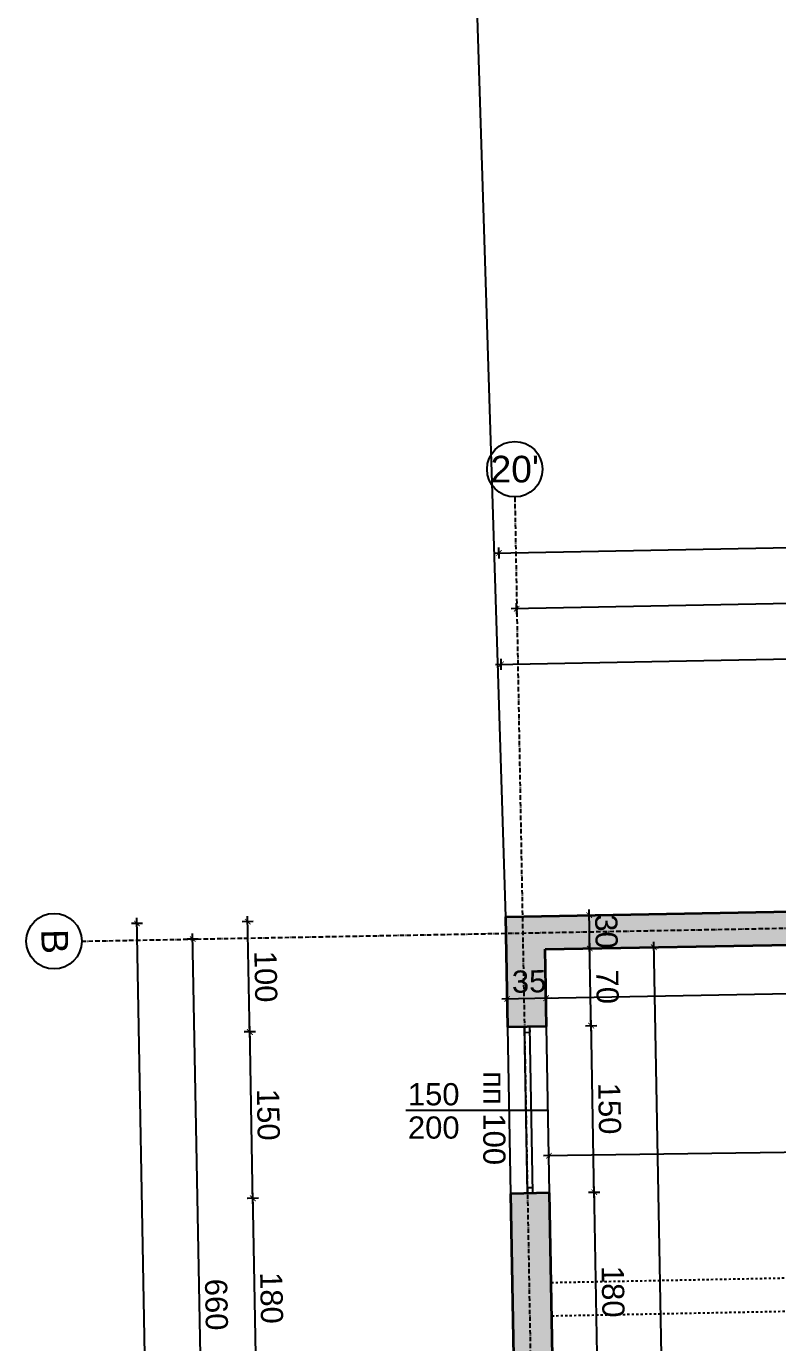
# Model space of a CAD drawing. Header units: inches. Extents: x -72385 to 39588, y -6525 to 66685.
# Drawn here: x -42133 to -41456, y 13448 to 14634 of the extents above; entities that cross this region are included whole.
import ezdxf

# ---------------------------------------------------------------- set-up
doc = ezdxf.new("R2010")
doc.units = ezdxf.units.IN
doc.header["$MEASUREMENT"] = 0
doc.linetypes.add('DashDot', pattern=[0.6, 0.4, -0.1, 0, -0.1])
doc.linetypes.add('Hidden', pattern=[0.4, 0.2, -0.2])
for name, color, linetype, lineweight in [('Изгледни линии', 253, 'Continuous', 25), ('Надписи коти външни', 252, 'Continuous', 25), ('Надписи коти вътрешни', 252, 'Continuous', 25), ('Надписи Оси', 252, 'Continuous', 25), ('Надписи прозорци', 252, 'Continuous', 25), ('Оси', 252, 'DashDot', 25), ('Прозорци', 251, 'Continuous', 25), ('Пунктир', 253, 'Hidden', 25), ('Разрезни линии', 7, 'Continuous', 35), ('Щрих стени', 254, 'Continuous', 25)]:
    doc.layers.add(name, color=color, linetype=linetype, lineweight=lineweight)
doc.styles.add('Arial Regular', font='arial.ttf')
doc.styles.get("Standard").update_dxf_attribs({"font": 'arial.ttf'})
doc.dimstyles.new('Annotative', dxfattribs={"dimscale": 0, "dimtxt": 20, "dimasz": 5, "dimexe": 5, "dimexo": 5, "dimgap": 5, "dimtad": 1, "dimdec": 0, "dimzin": 0, "dimdsep": 46, "dimtxsty": 'Standard', "dimblk": 'ARCHTICK', "dimcen": 5, "dimdle": 5, "dimadec": 0, "dimazin": 0, "dimtfac": 1, "dimtdec": 0, "dimtofl": 0, "dimtmove": 0, "dimatfit": 3, "dimldrblk": 'ARCHTICK', "dimfxl": 5, "dimfxlon": 1, "dimtolj": 1, "dimtzin": 0, "dimarcsym": 1})

# ---------------------------------------------------------------- blocks, each defined once
blk = doc.blocks.new('_ArchTick')
at = {"color": 0, "linetype": 'ByBlock', "const_width": 0.15}
blk.add_lwpolyline([(-0.5, -0.5), (0.5, 0.5)], dxfattribs=at)
blk = doc.blocks.new('*D3515')
at = {"layer": 'Defpoints', "color": 0, "ltscale": 50, "transparency": 16777216}
for p in [(-41661.4, 13583.3), (-41621.2, 13584), (-41658.1, 13403.3)]:
    blk.add_point(p, dxfattribs=at)
at = {"layer": 'Надписи коти вътрешни', "color": 0, "lineweight": -2, "ltscale": 50, "transparency": 16777216}
for p, q in [((-41626.2, 13583.9), (-41616.2, 13584.1)), ((-41617.8, 13399.1), (-41621.3, 13589)), ((-41622.9, 13404), (-41612.9, 13404.1))]:
    blk.add_line(p, q, dxfattribs=at)
at = {"layer": 'Надписи коти вътрешни', "color": 0, "lineweight": -2, "ltscale": 50, "transparency": 16777216, "xscale": 5, "yscale": 5, "zscale": 5}
for p, rotation in [((-41621.2, 13584), 91.043831995327), ((-41617.9, 13404), 271.043831995327)]:
    blk.add_blockref('_ArchTick', p, dxfattribs=dict(at, rotation=rotation))
at = {"layer": 'Надписи коти вътрешни', "color": 0, "ltscale": 50, "transparency": 16777216, "insert": (-41604.3, 13494.3), "char_height": 20, "attachment_point": 5, "rotation": 271.0438}
blk.add_mtext('\\A1;180', dxfattribs=at)
blk = doc.blocks.new('*D3516')
at = {"layer": 'Defpoints', "color": 0, "ltscale": 50, "transparency": 16777216}
for p in [(-41664.1, 13733.3), (-41623.9, 13734), (-41661.4, 13583.3)]:
    blk.add_point(p, dxfattribs=at)
at = {"layer": 'Надписи коти вътрешни', "color": 0, "lineweight": -2, "ltscale": 50, "transparency": 16777216}
for p, q in [((-41628.9, 13733.9), (-41618.9, 13734.1)), ((-41621.1, 13579), (-41624, 13739)), ((-41626.2, 13583.9), (-41616.2, 13584.1))]:
    blk.add_line(p, q, dxfattribs=at)
at = {"layer": 'Надписи коти вътрешни', "color": 0, "lineweight": -2, "ltscale": 50, "transparency": 16777216, "xscale": 5, "yscale": 5, "zscale": 5}
for p, rotation in [((-41623.9, 13734), 91.04383201255675), ((-41621.2, 13584), 271.0438320125568)]:
    blk.add_blockref('_ArchTick', p, dxfattribs=dict(at, rotation=rotation))
at = {"layer": 'Надписи коти вътрешни', "color": 0, "ltscale": 50, "transparency": 16777216, "insert": (-41607.4, 13659.3), "char_height": 20, "attachment_point": 5, "rotation": 271.0438}
blk.add_mtext('\\A1;150', dxfattribs=at)
blk = doc.blocks.new('*D3517')
at = {"layer": 'Defpoints', "color": 0, "ltscale": 50, "transparency": 16777216}
for p in [(-41665.4, 13802.8), (-41625.2, 13803.5), (-41664.1, 13733.3)]:
    blk.add_point(p, dxfattribs=at)
at = {"layer": 'Надписи коти вътрешни', "color": 0, "lineweight": -2, "ltscale": 50, "transparency": 16777216}
for p, q in [((-41623.8, 13729), (-41625.3, 13808.5)), ((-41630.2, 13803.4), (-41620.2, 13803.6)), ((-41628.9, 13733.9), (-41618.9, 13734.1))]:
    blk.add_line(p, q, dxfattribs=at)
at = {"layer": 'Надписи коти вътрешни', "color": 0, "lineweight": -2, "ltscale": 50, "transparency": 16777216, "xscale": 5, "yscale": 5, "zscale": 5}
for p, rotation in [((-41625.2, 13803.5), 91.04383199533098), ((-41623.9, 13734), 271.043831995331)]:
    blk.add_blockref('_ArchTick', p, dxfattribs=dict(at, rotation=rotation))
at = {"layer": 'Надписи коти вътрешни', "color": 0, "ltscale": 50, "transparency": 16777216, "insert": (-41609.4, 13769), "char_height": 20, "attachment_point": 5, "rotation": 271.0438}
blk.add_mtext('\\A1;70', dxfattribs=at)
blk = doc.blocks.new('*D3522')
at = {"layer": 'Defpoints', "color": 0, "ltscale": 50, "transparency": 16777216}
for p in [(-41662, 13616.8), (-41118, 13617.9), (-41661.9, 13610.3)]:
    blk.add_point(p, dxfattribs=at)
at = {"layer": 'Надписи коти вътрешни', "color": 0, "lineweight": -2, "ltscale": 50, "transparency": 16777216}
for p, q in [((-41118.1, 13622.9), (-41118.1, 13629.3)), ((-41113.1, 13624.4), (-41667, 13616.7)), ((-41661.9, 13615.3), (-41662, 13621.8))]:
    blk.add_line(p, q, dxfattribs=at)
at = {"layer": 'Надписи коти вътрешни', "color": 0, "lineweight": -2, "ltscale": 50, "transparency": 16777216, "xscale": 5, "yscale": 5, "zscale": 5}
for p, rotation in [((-41118.1, 13624.3), 0.7926589068166212), ((-41662, 13616.8), 180.7926589068166)]:
    blk.add_blockref('_ArchTick', p, dxfattribs=dict(at, rotation=rotation))
at = {"layer": 'Надписи коти вътрешни', "color": 0, "ltscale": 50, "transparency": 16777216, "insert": (-41390.2, 13635.7), "char_height": 20, "attachment_point": 5, "rotation": 0.7927}
blk.add_mtext('\\A1;544', dxfattribs=at)
blk = doc.blocks.new('*D3523')
at = {"layer": 'Defpoints', "color": 0, "ltscale": 50, "transparency": 16777216}
for p in [(-41567.4, 13804.6), (-41665.6, 13802.8), (-41648.1, 12853.4)]:
    blk.add_point(p, dxfattribs=at)
at = {"layer": 'Надписи коти вътрешни', "color": 0, "lineweight": -2, "ltscale": 50, "transparency": 16777216}
for p, q in [((-41572.4, 13804.5), (-41562.4, 13804.7)), ((-41549.8, 12850.2), (-41567.5, 13809.6)), ((-41554.9, 12855.1), (-41544.9, 12855.3))]:
    blk.add_line(p, q, dxfattribs=at)
at = {"layer": 'Надписи коти вътрешни', "color": 0, "lineweight": -2, "ltscale": 50, "transparency": 16777216, "xscale": 5, "yscale": 5, "zscale": 5}
for p, rotation in [((-41567.4, 13804.6), 91.05595678631344), ((-41549.9, 12855.2), 271.0559567863135)]:
    blk.add_blockref('_ArchTick', p, dxfattribs=dict(at, rotation=rotation))
at = {"layer": 'Надписи коти вътрешни', "color": 0, "ltscale": 50, "transparency": 16777216, "insert": (-41543.4, 13330.2), "char_height": 20, "attachment_point": 5, "rotation": 271.056}
blk.add_mtext('\\A1;950', dxfattribs=at)
blk = doc.blocks.new('*D7567')
at = {"layer": 'Defpoints', "color": 0, "ltscale": 50, "transparency": 16777216}
for p in [(-41096.8, 13813.3), (-41665.4, 13802.8), (-41096, 13769.3)]:
    blk.add_point(p, dxfattribs=at)
at = {"layer": 'Надписи коти вътрешни', "color": 0, "lineweight": -2, "ltscale": 50, "transparency": 16777216}
for p, q in [((-41669.6, 13758.7), (-41091, 13769.4)), ((-41096.1, 13774.3), (-41095.9, 13764.3)), ((-41664.7, 13763.7), (-41664.5, 13753.7))]:
    blk.add_line(p, q, dxfattribs=at)
at = {"layer": 'Надписи коти вътрешни', "color": 0, "lineweight": -2, "ltscale": 50, "transparency": 16777216, "xscale": 5, "yscale": 5, "zscale": 5}
for p, rotation in [((-41096, 13769.3), 1.062315361866213), ((-41664.6, 13758.7), 181.0623153618662)]:
    blk.add_blockref('_ArchTick', p, dxfattribs=dict(at, rotation=rotation))
at = {"layer": 'Надписи коти вътрешни', "color": 0, "ltscale": 50, "transparency": 16777216, "insert": (-41380.6, 13779.2), "char_height": 20, "attachment_point": 5, "rotation": 1.0623}
blk.add_mtext('\\A1;569', dxfattribs=at)
blk = doc.blocks.new('*D6604')
at = {"layer": 'Defpoints', "color": 0, "ltscale": 50, "transparency": 16777216}
for p in [(-41696.4, 13582.6), (-41928.9, 13578.4), (-41693.1, 13402.7)]:
    blk.add_point(p, dxfattribs=at)
at = {"layer": 'Надписи коти външни', "color": 0, "lineweight": -2, "ltscale": 50, "transparency": 16777216}
for p, q in [((-41925.5, 13393.4), (-41929, 13583.4)), ((-41923.9, 13578.5), (-41933.9, 13578.3)), ((-41920.6, 13398.5), (-41930.6, 13398.4))]:
    blk.add_line(p, q, dxfattribs=at)
at = {"layer": 'Надписи коти външни', "color": 0, "lineweight": -2, "ltscale": 50, "transparency": 16777216, "xscale": 5, "yscale": 5, "zscale": 5}
for p, rotation in [((-41928.9, 13578.4), 91.04383199532685), ((-41925.6, 13398.4), 271.0438319953269)]:
    blk.add_blockref('_ArchTick', p, dxfattribs=dict(at, rotation=rotation))
at = {"layer": 'Надписи коти външни', "color": 0, "ltscale": 50, "transparency": 16777216, "insert": (-41912.1, 13488.7), "char_height": 20, "attachment_point": 5, "rotation": 271.0438}
blk.add_mtext('\\A1;180', dxfattribs=at)
blk = doc.blocks.new('*D6605')
at = {"layer": 'Defpoints', "color": 0, "ltscale": 50, "transparency": 16777216}
for p in [(-41931.6, 13728.4), (-41699.1, 13732.6), (-41696.4, 13582.6)]:
    blk.add_point(p, dxfattribs=at)
at = {"layer": 'Надписи коти външни', "color": 0, "lineweight": -2, "ltscale": 50, "transparency": 16777216}
for p, q in [((-41928.8, 13573.4), (-41931.7, 13733.4)), ((-41926.6, 13728.5), (-41936.6, 13728.3)), ((-41923.8, 13578.5), (-41933.8, 13578.3))]:
    blk.add_line(p, q, dxfattribs=at)
at = {"layer": 'Надписи коти външни', "color": 0, "lineweight": -2, "ltscale": 50, "transparency": 16777216, "xscale": 5, "yscale": 5, "zscale": 5}
for p, rotation in [((-41931.6, 13728.4), 91.0438319780972), ((-41928.8, 13578.4), 271.0438319780972)]:
    blk.add_blockref('_ArchTick', p, dxfattribs=dict(at, rotation=rotation))
at = {"layer": 'Надписи коти външни', "color": 0, "ltscale": 50, "transparency": 16777216, "insert": (-41915, 13653.7), "char_height": 20, "attachment_point": 5, "rotation": 271.0438}
blk.add_mtext('\\A1;150', dxfattribs=at)
blk = doc.blocks.new('*D6642')
at = {"layer": 'Defpoints', "color": 0, "ltscale": 10, "transparency": 16777216}
for p in [(-37724.1, 14233.4), (-37718.1, 13906), (-41700.9, 13832.4)]:
    blk.add_point(p, dxfattribs=at)
at = {"layer": 'Надписи коти външни', "color": 0, "lineweight": -2, "ltscale": 10, "transparency": 16777216}
for p, q in [((-41712, 14159.8), (-37719.1, 14233.5)), ((-37724, 14228.4), (-37724.2, 14238.4)), ((-41706.9, 14154.9), (-41707.1, 14164.9))]:
    blk.add_line(p, q, dxfattribs=at)
at = {"layer": 'Надписи коти външни', "color": 0, "lineweight": -2, "ltscale": 10, "transparency": 16777216, "xscale": 5, "yscale": 5, "zscale": 5}
for p, rotation in [((-37724.1, 14233.4), 1.057992998769279), ((-41707, 14159.9), 181.0579929987693)]:
    blk.add_blockref('_ArchTick', p, dxfattribs=dict(at, rotation=rotation))
at = {"layer": 'Надписи коти външни', "color": 0, "ltscale": 10, "transparency": 16777216, "insert": (-39715.8, 14211.9), "char_height": 20, "attachment_point": 5, "rotation": 1.058}
blk.add_mtext('\\A1;3980', dxfattribs=at)
blk = doc.blocks.new('*D6657')
at = {"layer": 'Defpoints', "color": 0, "ltscale": 10, "transparency": 16777216}
for p in [(-41685.9, 13817.4), (-41983.1, 13811.9), (-41673.6, 13158.3)]:
    blk.add_point(p, dxfattribs=at)
at = {"layer": 'Надписи коти външни', "color": 0, "lineweight": -2, "ltscale": 10, "transparency": 16777216}
for p, q in [((-41970.8, 13147.8), (-41983.2, 13816.9)), ((-41978.1, 13812), (-41988.1, 13811.8)), ((-41965.9, 13152.9), (-41975.9, 13152.7))]:
    blk.add_line(p, q, dxfattribs=at)
at = {"layer": 'Надписи коти външни', "color": 0, "lineweight": -2, "ltscale": 10, "transparency": 16777216, "xscale": 5, "yscale": 5, "zscale": 5}
for p, rotation in [((-41983.1, 13811.9), 91.06231536185935), ((-41970.9, 13152.8), 271.0623153618594)]:
    blk.add_blockref('_ArchTick', p, dxfattribs=dict(at, rotation=rotation))
at = {"layer": 'Надписи коти външни', "color": 0, "ltscale": 10, "transparency": 16777216, "insert": (-41961.8, 13482.7), "char_height": 20, "attachment_point": 5, "rotation": 271.0623}
blk.add_mtext('\\A1;660', dxfattribs=at)
blk = doc.blocks.new('*D6663')
at = {"layer": 'Defpoints', "color": 0, "ltscale": 10, "transparency": 16777216}
for p in [(-41700.9, 13832.1), (-41933.5, 13827.7), (-41699, 13732.6)]:
    blk.add_point(p, dxfattribs=at)
at = {"layer": 'Надписи коти външни', "color": 0, "lineweight": -2, "ltscale": 10, "transparency": 16777216}
for p, q in [((-41931.5, 13723.2), (-41933.6, 13832.7)), ((-41928.5, 13827.8), (-41938.5, 13827.6)), ((-41926.6, 13728.3), (-41936.6, 13728.1))]:
    blk.add_line(p, q, dxfattribs=at)
at = {"layer": 'Надписи коти външни', "color": 0, "lineweight": -2, "ltscale": 10, "transparency": 16777216, "xscale": 5, "yscale": 5, "zscale": 5}
for p, rotation in [((-41933.5, 13827.7), 91.09638607656368), ((-41931.6, 13728.2), 271.0963860765636)]:
    blk.add_blockref('_ArchTick', p, dxfattribs=dict(at, rotation=rotation))
at = {"layer": 'Надписи коти външни', "color": 0, "ltscale": 10, "transparency": 16777216, "insert": (-41917.3, 13778.2), "char_height": 20, "attachment_point": 5, "rotation": 271.0964}
blk.add_mtext('\\A1;100', dxfattribs=at)
blk = doc.blocks.new('*D6664')
at = {"layer": 'Defpoints', "color": 0, "ltscale": 10, "transparency": 16777216}
for p in [(-41701.3, 13832.1), (-42033.4, 13826), (-41682.5, 12822.6)]:
    blk.add_point(p, dxfattribs=at)
at = {"layer": 'Надписи коти външни', "color": 0, "lineweight": -2, "ltscale": 10, "transparency": 16777216}
for p, q in [((-42014.6, 12811.4), (-42033.5, 13831)), ((-42028.4, 13826.1), (-42038.4, 13825.9)), ((-42009.7, 12816.5), (-42019.7, 12816.3))]:
    blk.add_line(p, q, dxfattribs=at)
at = {"layer": 'Надписи коти външни', "color": 0, "lineweight": -2, "ltscale": 10, "transparency": 16777216, "xscale": 5, "yscale": 5, "zscale": 5}
for p, rotation in [((-42033.4, 13826), 91.06231536185975), ((-42014.7, 12816.4), 271.0623153618598)]:
    blk.add_blockref('_ArchTick', p, dxfattribs=dict(at, rotation=rotation))
at = {"layer": 'Надписи коти външни', "color": 0, "ltscale": 10, "transparency": 16777216, "insert": (-42008.8, 13321.5), "char_height": 20, "attachment_point": 5, "rotation": 271.0623}
blk.add_mtext('\\A1;1010', dxfattribs=at)
blk = doc.blocks.new('*D6669')
at = {"layer": 'Defpoints', "color": 0, "ltscale": 10, "transparency": 16777216}
for p in [(-40961.6, 14073.4), (-40957.4, 13845.9), (-41700.9, 13832.1)]:
    blk.add_point(p, dxfattribs=at)
at = {"layer": 'Надписи коти външни', "color": 0, "lineweight": -2, "ltscale": 10, "transparency": 16777216}
for p, q in [((-40961.5, 14068.4), (-40961.7, 14078.4)), ((-41710.1, 14059.5), (-40956.6, 14073.5)), ((-41705, 14054.6), (-41705.2, 14064.6))]:
    blk.add_line(p, q, dxfattribs=at)
at = {"layer": 'Надписи коти външни', "color": 0, "lineweight": -2, "ltscale": 10, "transparency": 16777216, "xscale": 5, "yscale": 5, "zscale": 5}
for p, rotation in [((-40961.6, 14073.4), 1.062315361859025), ((-41705.1, 14059.6), 181.062315361859)]:
    blk.add_blockref('_ArchTick', p, dxfattribs=dict(at, rotation=rotation))
at = {"layer": 'Надписи коти външни', "color": 0, "ltscale": 10, "transparency": 16777216, "insert": (-41333.6, 14081.7), "char_height": 20, "attachment_point": 5, "rotation": 1.0623}
blk.add_mtext('\\A1;740', dxfattribs=at)
blk = doc.blocks.new('*D6671')
at = {"layer": 'Defpoints', "color": 0, "ltscale": 10, "transparency": 16777216}
for p in [(-41691.1, 14109.6), (-41080.8, 13828.4), (-41685.7, 13817.1)]:
    blk.add_point(p, dxfattribs=at)
at = {"layer": 'Надписи коти външни', "color": 0, "lineweight": -2, "ltscale": 10, "transparency": 16777216}
for p, q in [((-41086.1, 14115.9), (-41086.3, 14125.9)), ((-41081.2, 14121), (-41696.1, 14109.5)), ((-41691, 14104.6), (-41691.2, 14114.6))]:
    blk.add_line(p, q, dxfattribs=at)
at = {"layer": 'Надписи коти външни', "color": 0, "lineweight": -2, "ltscale": 10, "transparency": 16777216, "xscale": 5, "yscale": 5, "zscale": 5}
for p, rotation in [((-41086.2, 14120.9), 1.070173254530777), ((-41691.1, 14109.6), 181.0701732545307)]:
    blk.add_blockref('_ArchTick', p, dxfattribs=dict(at, rotation=rotation))
at = {"layer": 'Надписи коти външни', "color": 0, "ltscale": 10, "transparency": 16777216, "insert": (-41389, 14130.4), "char_height": 20, "attachment_point": 5, "rotation": 1.0702}
blk.add_mtext('\\A1;605', dxfattribs=at)
blk = doc.blocks.new('*D7568')
at = {"layer": 'Defpoints', "color": 0, "ltscale": 10, "transparency": 16777216}
for p in [(-41700, 13780.8), (-41665, 13781.4), (-41699.6, 13758.1)]:
    blk.add_point(p, dxfattribs=at)
at = {"layer": 'Надписи коти вътрешни', "color": 0, "lineweight": -2, "ltscale": 10, "transparency": 16777216}
for p, q in [((-41659.6, 13758.8), (-41704.6, 13758)), ((-41699.7, 13763.1), (-41699.5, 13753.1)), ((-41664.7, 13763.7), (-41664.5, 13753.7))]:
    blk.add_line(p, q, dxfattribs=at)
at = {"layer": 'Надписи коти вътрешни', "color": 0, "lineweight": -2, "ltscale": 10, "transparency": 16777216, "xscale": 5, "yscale": 5, "zscale": 5}
for p, rotation in [((-41699.6, 13758.1), 181.0438319953328), ((-41664.6, 13758.7), 1.043831995332747)]:
    blk.add_blockref('_ArchTick', p, dxfattribs=dict(at, rotation=rotation))
at = {"layer": 'Надписи коти вътрешни', "color": 0, "ltscale": 10, "transparency": 16777216, "insert": (-41679.9, 13773.7), "char_height": 20, "attachment_point": 5, "rotation": 1.0438}
blk.add_mtext('\\A1;35', dxfattribs=at)
blk = doc.blocks.new('*D7569')
at = {"layer": 'Defpoints', "color": 0, "ltscale": 10, "transparency": 16777216}
for p in [(-41665.9, 13832.8), (-41625.7, 13833.5), (-41665.4, 13802.8)]:
    blk.add_point(p, dxfattribs=at)
at = {"layer": 'Надписи коти вътрешни', "color": 0, "lineweight": -2, "ltscale": 10, "transparency": 16777216}
for p, q in [((-41630.7, 13833.4), (-41620.8, 13833.6)), ((-41625.1, 13798.5), (-41625.8, 13838.5)), ((-41630.2, 13803.5), (-41620.2, 13803.6))]:
    blk.add_line(p, q, dxfattribs=at)
at = {"layer": 'Надписи коти вътрешни', "color": 0, "lineweight": -2, "ltscale": 10, "transparency": 16777216, "xscale": 5, "yscale": 5, "zscale": 5}
for p, rotation in [((-41625.7, 13833.5), 91.0623153618539), ((-41625.2, 13803.5), 271.0623153618539)]:
    blk.add_blockref('_ArchTick', p, dxfattribs=dict(at, rotation=rotation))
at = {"layer": 'Надписи коти вътрешни', "color": 0, "ltscale": 10, "transparency": 16777216, "insert": (-41610.3, 13818.8), "char_height": 20, "attachment_point": 5, "rotation": 271.0623}
blk.add_mtext('\\A1;30', dxfattribs=at)

msp = doc.modelspace()

# ---------------------------------------------------------------- hatches: boundary and pattern name
at = {"layer": 'Щрих стени', "ltscale": 10}
h = msp.add_hatch(color=256, dxfattribs=at)
h.dxf.hatch_style = 1
h.paths.add_polyline_path([(-40957.4, 13845.9), (-41700.9, 13832.1), (-41699.1, 13732.6), (-41664.1, 13733.3), (-41665.4, 13802.8), (-41096.8, 13813.3), (-41095, 13723.3), (-41065, 13723.9), (-41066.8, 13813.9), (-40956.8, 13815.9)])
h.paths.add_polyline_path([(-41063.1, 13623.9), (-41093.1, 13623.3), (-41093, 13618.3), (-41118, 13617.9), (-41116, 13517.9), (-41091, 13518.4), (-41084.1, 13163.4), (-41114.1, 13162.9), (-41112.7, 13092.9), (-41082.7, 13093.4), (-41082, 13056.8), (-41052, 13057.3), (-41053.5, 13133.6), (-40989, 13134.6), (-40989.5, 13164.8), (-41029.1, 13164.2), (-41029.6, 13189.2), (-41054.6, 13188.7)])
h.paths.add_polyline_path([(-41661.4, 13583.3), (-41696.4, 13582.6), (-41693.1, 13402.7), (-41658.1, 13403.3)])
h.paths.add_polyline_path([(-41655.4, 13253.3), (-41690.4, 13252.7), (-41687.4, 13087.7), (-41652.4, 13088.4)])
h.paths.add_polyline_path([(-41050.1, 12957.4), (-41080.1, 12956.8), (-41078.3, 12866.7), (-41648.1, 12853.4), (-41649.6, 12938.4), (-41684.6, 12937.8), (-41682.5, 12822.6), (-40957.7, 12839.5), (-40958.4, 12869.5), (-41048.3, 12867.4)])
h.paths.add_polyline_path([(-40683.4, 12875.9), (-40808.4, 12873), (-40807.7, 12843), (-40682.7, 12845.9)])
h.paths.add_polyline_path([(-40672, 13170.2), (-40767, 13168.6), (-40771.8, 13488.5), (-40759.3, 13488.7), (-40759.8, 13518.7), (-40772.3, 13518.5), (-40776.9, 13819.3), (-40654.8, 13821.5), (-40655.4, 13851.5), (-40897.4, 13847), (-40896.8, 13817), (-40794.4, 13819), (-40784.5, 13168.3), (-40889.5, 13166.5), (-40889, 13136.1), (-40671.5, 13139.4)])
h.paths.add_polyline_path([(-40439.4, 13825.5), (-40409.9, 13826.1), (-40410.4, 13856.1), (-40505.4, 13854.3), (-40504.9, 13824.3), (-40481.9, 13824.7), (-40475.6, 13408.5), (-40433.1, 13409.1)])
h.paths.add_polyline_path([(-40431.6, 13309.1), (-40474.1, 13308.5), (-40474, 13303.5), (-40499, 13303.1), (-40497, 13173.1), (-40572, 13171.8), (-40571.6, 13140.9), (-39910.3, 13151), (-39910.8, 13182.9), (-40429.5, 13174.2)])
h.paths.add_polyline_path([(-40408.8, 12896), (-40455.2, 12895), (-40454.8, 12881.2), (-40533.5, 12879.4), (-40532.8, 12849.4), (-40407.8, 12852.3)])
h.paths.add_polyline_path([(-40133.9, 12902), (-40258.9, 12899.3), (-40257.8, 12855.8), (-40132.9, 12858.7)])

# ---------------------------------------------------------------- linework, layer by layer
at = {"layer": 'Изгледни линии', "ltscale": 50}
for p, q in [((-41700.9, 13832.1), (-41741.9, 15142.7)), ((-41661.4, 13583.3), (-41664.1, 13733.3)), ((-41696.4, 13582.6), (-41699.1, 13732.6))]:
    msp.add_line(p, q, dxfattribs=at)
at = {"layer": 'Надписи Оси', "ltscale": 50}
for centre in [(-41692.8, 14235.3), (-42108.1, 13810.1)]:
    msp.add_circle(centre, 25, dxfattribs=at)
at = {"layer": 'Надписи прозорци', "ltscale": 50}
msp.add_line((-41662.7, 13657.6), (-41790.9, 13657.6), dxfattribs=at)
at = {"layer": 'Оси', "ltscale": 10}
for p, q in [((-41692.8, 14209.9), (-41660.5, 12438)), ((-42083.1, 13810.1), (-37346.4, 13897.9))]:
    msp.add_line(p, q, dxfattribs=at)
at = {"layer": 'Прозорци', "ltscale": 50}
for p, q in [((-41681.4, 13582.9), (-41684.1, 13732.9)), ((-41676.4, 13583), (-41679.1, 13733))]:
    msp.add_line(p, q, dxfattribs=at)
for points in [[(-41679, 13728), (-41679.1, 13733), (-41684.1, 13732.9), (-41684, 13727.9), (-41679, 13728)], [(-41676.4, 13583), (-41676.5, 13588), (-41681.5, 13587.9), (-41681.4, 13582.9), (-41676.4, 13583)]]:
    msp.add_lwpolyline(points, dxfattribs=at)
at = {"layer": 'Пунктир', "ltscale": 10}
for p, q in [((-41659.9, 13502.6), (-41090.9, 13513.7)), ((-41659.4, 13472.6), (-41090.4, 13483.7))]:
    msp.add_line(p, q, dxfattribs=at)
at = {"layer": 'Разрезни линии', "ltscale": 50}
for p, q in [((-41700.9, 13832.1), (-40957.4, 13845.9)), ((-41699.1, 13732.6), (-41700.9, 13832.1)), ((-41665.4, 13802.8), (-41096.8, 13813.3)), ((-41664.1, 13733.3), (-41665.4, 13802.8)), ((-41664.1, 13733.3), (-41699.1, 13732.6)), ((-41661.4, 13583.3), (-41696.4, 13582.6)), ((-41693.1, 13402.7), (-41696.4, 13582.6)), ((-41658.1, 13403.3), (-41661.4, 13583.3))]:
    msp.add_line(p, q, dxfattribs=at)

# ---------------------------------------------------------------- texts
at = {"layer": 'Надписи Оси', "ltscale": 100, "insert": (-41706.4, 14247.4), "char_height": 24, "width": 27.213, "attachment_point": 1, "style": 'Arial Regular'}
msp.add_mtext("\\pxqc;20'", dxfattribs=at)
at = {"layer": 'Надписи Оси', "ltscale": 100, "insert": (-42095.7, 13823.7), "char_height": 24, "width": 27.213, "attachment_point": 1, "rotation": 271.3763, "style": 'Arial Regular'}
msp.add_mtext('\\pxqc;В', dxfattribs=at)
at = {"layer": 'Надписи прозорци', "ltscale": 100, "insert": (-41701.2, 13693), "char_height": 20, "width": 180.489, "attachment_point": 1, "rotation": 270, "style": 'Arial Regular'}
msp.add_mtext('пп 100', dxfattribs=at)
at = {"layer": 'Надписи прозорци', "ltscale": 100, "char_height": 20, "width": 180.489, "attachment_point": 3, "style": 'Arial Regular'}
for s, insert in [('150', (-41742.6, 13682.2)), ('200', (-41742.5, 13652.2))]:
    msp.add_mtext(s, dxfattribs=dict(at, insert=insert))

# ---------------------------------------------------------------- dimensions: what is measured, and where the dimension line sits
at = {"layer": 'Надписи коти външни', "ltscale": 10}
for p1, p2, distance, text, picture, middle in [((-41700.9, 13832.4), (-37718.1, 13906), 327.5, '3980', '*D6642', (-39715.8, 14211.9)), ((-41700.9, 13832.1), (-40957.4, 13845.9), 227.5, '740', '*D6669', (-41333.6, 14081.7)), ((-41673.6, 13158.3), (-41685.9, 13817.4), 297.3, '660', '*D6657', (-41961.8, 13482.7))]:
    dim = msp.add_aligned_dim(p1=p1, p2=p2, distance=distance, text=text, dimstyle='Annotative', override={"dimscale": 0, "dimtix": 0, "dimtofl": 0, "dimtmove": 0, "dimatfit": 3}, dxfattribs=at)
    dim.commit()
    dim.dimension.update_dxf_attribs({"geometry": picture, "text_midpoint": middle})
for p1, p2, distance, picture, middle in [((-41080.8, 13828.4), (-41685.7, 13817.1), -292.5, '*D6671', (-41389, 14130.4)), ((-41682.5, 12822.6), (-41701.3, 13832.1), 332.2, '*D6664', (-42008.8, 13321.5)), ((-41699, 13732.6), (-41700.9, 13832.1), 232.6, '*D6663', (-41917.3, 13778.2))]:
    dim = msp.add_aligned_dim(p1=p1, p2=p2, distance=distance, dimstyle='Annotative', override={"dimscale": 0, "dimtix": 0, "dimtofl": 0, "dimtmove": 0, "dimatfit": 3}, dxfattribs=at)
    dim.commit()
    dim.dimension.update_dxf_attribs({"geometry": picture, "text_midpoint": middle})
at = {"layer": 'Надписи коти външни', "ltscale": 50}
for p1, p2, distance, picture, middle in [((-41696.4, 13582.6), (-41699.1, 13732.6), 232.5, '*D6605', (-41915, 13653.7)), ((-41693.1, 13402.7), (-41696.4, 13582.6), 232.6, '*D6604', (-41912.1, 13488.7))]:
    dim = msp.add_aligned_dim(p1=p1, p2=p2, distance=distance, dimstyle='Annotative', override={"dimscale": 0, "dimtix": 0, "dimtofl": 0, "dimtmove": 0, "dimatfit": 3}, dxfattribs=at)
    dim.commit()
    dim.dimension.update_dxf_attribs({"geometry": picture, "text_midpoint": middle})
at = {"layer": 'Надписи коти вътрешни', "ltscale": 10}
for base, p1, p2, angle, picture, middle in [((-41625.7, 13833.5), (-41665.4, 13802.8), (-41665.9, 13832.8), 91.0623, '*D7569', (-41625.5, 13818.5)), ((-41699.6, 13758.1), (-41665, 13781.4), (-41700, 13780.8), 181.0438, '*D7568', (-41679.6, 13758.5))]:
    dim = msp.add_linear_dim(base=base, p1=p1, p2=p2, angle=angle, dimstyle='Annotative', override={"dimscale": 0, "dimtix": 0, "dimtofl": 0, "dimtmove": 0, "dimatfit": 3}, dxfattribs=at)
    dim.commit()
    dim.dimension.update_dxf_attribs({"geometry": picture, "text_midpoint": middle, "dimtype": 129})
at = {"layer": 'Надписи коти вътрешни', "ltscale": 50}
for p1, p2, distance, picture, middle in [((-41665.4, 13802.8), (-41096.8, 13813.3), -44.1, '*D7567', (-41380.6, 13779.2)), ((-41648.1, 12853.4), (-41665.6, 13802.8), -98.2, '*D3523', (-41543.4, 13330.2)), ((-41664.1, 13733.3), (-41665.4, 13802.8), -40.2, '*D3517', (-41609.4, 13769)), ((-41661.4, 13583.3), (-41664.1, 13733.3), -40.2, '*D3516', (-41607.4, 13659.3)), ((-41118, 13617.9), (-41661.9, 13610.3), -6.5, '*D3522', (-41390.2, 13635.7)), ((-41658.1, 13403.3), (-41661.4, 13583.3), -40.2, '*D3515', (-41604.3, 13494.3))]:
    dim = msp.add_aligned_dim(p1=p1, p2=p2, distance=distance, dimstyle='Annotative', override={"dimscale": 0, "dimtix": 0, "dimtofl": 0, "dimtmove": 0, "dimatfit": 3}, dxfattribs=at)
    dim.commit()
    dim.dimension.update_dxf_attribs({"geometry": picture, "text_midpoint": middle})

doc.saveas('drawing.dxf')
